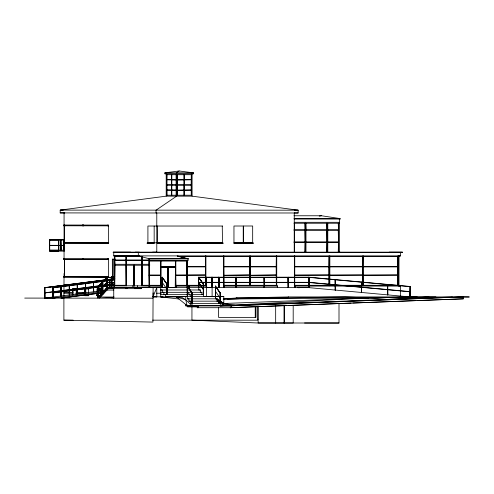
<?xml version="1.0" encoding="UTF-8"?>
<svg xmlns="http://www.w3.org/2000/svg" width="494" height="494" viewBox="0 0 494 494"><rect width="100%" height="100%" fill="white"/><g stroke="black" fill="none" stroke-linecap="round" stroke-linejoin="round"><path stroke-width="0.74" d="M114.725 279.9L52.988 287.841L53.241 298.104L44.676 298.104L44.676 287.656L114.627 278.635M44.781 298.104L44.781 287.841M44.831 298.104L44.831 287.656L114.781 278.635M44.935 298.104L44.676 287.841L114.781 278.82M58.656 239.763L58.65 251.143L49.474 251.137L49.474 239.757L64.665 239.757M49.579 250.205L49.635 239.757M49.733 250.205L49.733 239.942M52.982 298.104L52.988 287.656L114.725 279.715M56.94 297.61L53.136 298.104L53.086 287.841M53.136 298.104L52.988 287.656M58.551 250.211L58.551 239.763M58.706 250.211L58.706 239.954M156.783 252.52L156.796 212.982L60.188 212.908L60.188 210.111L166.2 196.155L192.092 196.161L298.148 210.185L298.141 212.982L156.042 212.982L156.042 210.185L176.63 196.161L176.636 173.777L164.91 173.771L164.91 172.838L179.149 170.98L193.395 172.844L193.395 173.777L176.383 173.777L176.383 172.844L179.149 170.98M60.947 296.005L60.947 285.742L61.207 296.005M60.886 250.205L60.935 239.942M61.052 296.005L61.052 285.742M61.102 296.005L61.102 285.742M114.373 277.356L63.806 277.066L64.967 276.689M63.812 258.603L108.39 258.64L108.39 259.381L63.812 259.35L63.812 258.603L64.584 258.603M63.819 225.777L63.819 225.029L64.591 225.029L64.591 225.777L63.819 225.777L108.396 225.844L108.396 225.097L63.819 225.029M153.097 292.868L152.936 322.088L63.893 320.155L63.899 297.592M63.899 296.085L64.059 273.522M63.911 250.211L63.911 239.954M63.961 250.211L64.066 239.763M64.072 212.908L64.059 259.535L64.584 259.535L64.578 277.066L63.806 277.066M64.368 276.696L64.374 259.535M64.381 243.122L64.381 225.962M69.253 295.27L69.253 285.742L69.512 295.27M72.507 294.399L72.661 288.799L76.311 288.799L76.311 294.066M72.661 294.986L72.661 288.799L76.311 288.799L76.311 294.263M76.156 294.405L76.311 292.806L85.301 292.819L85.301 288.805M77.218 293.905L77.218 283.649L77.478 293.905M77.323 293.905L77.373 283.649M82.844 259.362L82.844 258.621M82.856 225.807L82.856 225.06M83.356 259.362L83.356 258.621M83.369 225.807L83.369 225.06M88.568 294.078L88.568 295.727L84.758 295.727L84.758 294.412M76.156 293.09L84.764 293.096L84.919 288.805L88.951 288.805M85.524 293.17L85.524 283.649L85.783 293.17M85.629 293.17L85.629 283.649M85.678 293.17L85.684 283.649M88.414 294.412L88.568 295.727M93.49 291.806L93.49 281.549L93.749 291.806M93.594 291.806L93.644 281.549M99.362 295.739L97.015 295.733L97.015 293.103M97.17 293.553L97.015 295.733M97.929 298.141L97.929 286.594L106.97 277.165L107.075 287.607M98.034 297.036L97.929 286.594M98.189 297.036L98.034 286.668M102.023 294.239L100.51 294.239L100.51 297.036L99.22 298.141L99.22 295.64L101.801 295.64L101.801 292.843L103.314 292.843M100.665 294.424L100.665 293.109L101.208 292.831M100.819 295.011L100.819 292.831L100.819 294.714M101.795 291.071L101.795 281.549L102.054 291.071M101.9 291.071L101.9 281.549M101.949 291.071L101.955 281.549M105.895 290.046L104.388 290.046L104.382 292.843L101.801 292.843M107.186 288.65L105.679 288.65L105.679 291.448L103.092 291.448L104.605 291.448M99.436 297.036L97.929 297.036L100.51 297.036L106.97 290.052L106.97 277.165M107.229 287.607L106.97 277.35L114.528 277.356M64.059 276.696L108.384 276.72L107.612 277.103L108.384 277.103L108.39 259.603L64.584 259.566L64.973 259.566M108.396 242.782L107.618 243.159L108.396 243.159L108.396 225.999M109.761 287.508L109.761 279.45L110.02 287.508M109.866 287.508L109.915 279.45M114.719 276.733L111.632 276.733L112.404 276.362M111.737 287.613L111.743 277.356L111.996 287.613M111.842 287.613L111.897 277.356M114.719 276.362L112.323 276.362L113.175 276.362L113.182 259.202L112.329 259.202L112.404 276.733L111.632 276.733M113.237 252.613L113.237 252.144L402.406 252.162L402.406 252.625L113.237 252.613L113.756 252.613L113.756 255.873L114.275 255.873L114.275 256.343L141.908 256.343L141.908 260.072L141.747 256.343M113.743 298.154L113.75 285.933L114.268 285.748L161.766 285.958L161.766 287.638M113.75 285.933L114.268 285.285L126.489 285.285M114.373 285.285L114.275 264.296L149.768 264.296M114.275 264.296L114.275 260.072L149.768 260.072M114.38 256.343L114.275 260.072M114.373 282.482L106.97 282.29L97.929 291.719L106.97 282.29M114.509 256.343L114.509 255.873L138.314 255.892L149.268 258.763L188.208 258.763L149.318 258.955M114.732 285.285L114.892 265.235L114.627 285.285M126.032 288.65L126.032 287.607M126.186 288.65L126.186 287.607M126.384 287.613L126.384 287.242M126.328 285.285L126.495 265.235L126.489 285.748L114.503 285.748M126.489 287.613L126.489 287.242M132.886 285.76L132.886 287.625L114.503 287.613L114.503 285.285L114.268 285.748M133.88 286.069L133.886 265.235M133.936 287.613L133.936 287.242M134.041 285.723L134.041 265.235M134.189 286.069L134.195 265.235M134.245 287.613L134.245 287.242M134.349 285.723L134.356 265.235L133.781 265.235M134.492 288.65L134.492 287.607M137.523 287.625L137.523 285.76M138.314 255.892L138.314 252.625L139.357 252.625L139.357 252.162L135.263 252.156M141.117 287.613L141.117 288.657L134.337 288.65L134.337 287.607L148.997 287.638L149.003 258.695M141.272 287.613L141.272 288.657L108.316 288.65L106.97 290.052L104.388 290.046M141.741 285.285L141.902 265.235L141.902 285.748L161.766 285.958M141.797 287.613L141.797 287.242M141.902 287.613L141.902 287.242M142.136 256.343L142.291 260.072L142.291 256.343M154.171 226.036L154.165 243.184L147.138 243.178L147.91 242.813L222.504 242.82L223.029 243.196L157.561 243.196L157.302 226.036M149.126 275.325L149.132 261.054L160.599 261.054L160.439 275.325L149.126 275.325L149.386 285.304M177.809 256.275L188.152 258.955L188.078 260.653L149.268 260.653L149.318 258.763M149.386 287.638L149.268 260.653M149.781 285.958L149.781 287.638L160.729 287.644M153.103 287.477L153.097 296.906L156.722 296.913M154.165 242.82L153.393 243.184L154.165 243.184M157.302 242.82L158.08 243.011L157.561 243.196M160.593 285.773L160.599 260.579M160.723 285.958L160.778 267.118L175.444 267.118L175.228 287.638L176.222 287.638L176.222 285.958L175.438 285.773L205.912 285.76L206.69 285.952L206.69 287.632M160.729 266.655L160.729 261.054L175.444 261.054L175.444 266.655L160.988 266.655M160.982 285.773L160.988 260.579M162.174 277.202L162.174 287.644L162.174 277.387L167.126 284.383L162.174 277.202L167.126 284.204L166.867 294.646L167.126 284.204M162.279 287.644L162.328 277.202M162.328 287.644L162.328 277.387M187.331 286.236L187.325 298.827L188.887 298.827L188.887 301.161L190.456 301.161L190.456 303.495L192.172 303.495L192.172 293.053L187.374 286.051L192.172 293.238L187.226 286.236L187.479 296.499L165.422 296.48L165.422 294.646L160.729 294.64M166.2 196.155L166.206 173.771M176.42 195.229L166.719 195.223L166.725 174.703L167.034 174.703L166.879 185.052L176.42 185.065M176.42 190.239L167.034 190.042M166.879 179.693L176.42 179.884L167.034 179.693M167.021 294.646L166.972 284.204M175.438 287.638L175.444 260.579M175.827 285.304L175.568 275.325L205.263 275.041M175.568 275.325L175.574 261.054L186.781 261.054M175.827 285.773L175.833 260.579M176.111 195.229L176.111 174.709L176.42 174.709L176.42 183.422M177.192 195.229L177.198 185.065L184.003 185.065L184.157 195.229L184.157 174.709L184.108 184.88L177.198 184.88L177.198 174.709L191.326 174.709L191.32 195.229L177.402 195.229L177.198 174.709M191.326 174.709L191.215 185.065L184.311 185.065L184.305 195.229L184.311 174.709L184.416 184.88M187.22 305.823L185.756 305.823L185.756 304.304M197.26 306.768L187.38 306.755L185.763 299.759L185.763 296.493M187.035 285.773L187.041 260.579M187.22 296.499L187.226 286.051M187.17 260.511L187.164 285.773L189.363 285.958L189.363 287.638M187.374 296.499L187.374 286.051M187.424 285.773L187.43 260.579M184.41 190.239L191.11 190.054M184.416 179.89L191.116 179.699M191.944 306.613L191.944 320.155L258.146 322.996L293.189 323.02L293.195 305.36M191.913 303.495L192.172 293.053M192.092 196.161L192.098 173.777M192.067 303.495L192.067 293.084L192.018 305.823L185.763 299.759L181.039 296.956L160.729 296.943L160.723 287.452M195.173 306.762L195.173 305.829M197.26 307.7L197.26 305.743L231.229 305.743L231.229 307.7L197.26 307.7L198.304 307.7L198.304 305.743L197.26 305.743M198.613 287.644L198.514 277.202L198.767 287.644M198.668 287.644L198.668 277.202L203.466 284.204L203.46 296.48L223.801 296.493L223.801 303.489L223.115 304.279L219.941 305.823L230.192 305.835L463.298 296.882L463.298 298.839L230.185 307.7L286.471 305.551M198.668 277.387L203.466 284.383L198.514 277.387L198.767 289.978L200.336 289.978L200.336 292.312L201.898 292.312L201.898 294.646L203.46 294.646L163.86 294.646L163.86 292.312L160.729 292.312M203.201 294.646L203.466 284.204M203.355 294.646L203.312 284.204L198.514 277.202L206.504 277.202L206.498 296.573M186.837 266.896L205.374 266.896L205.529 256.355L177.883 256.355M205.523 285.76L205.529 255.892M205.912 285.76L205.918 255.892M206.35 287.644L206.35 277.387M206.399 287.644L206.399 277.202L212.105 277.196L212.099 296.684M206.399 277.387L218.675 277.381L218.675 287.638L218.675 277.196L211.846 277.196L212.105 287.638L206.245 287.644L206.504 277.387L198.514 277.387M211.951 287.638L212 277.196M215.359 296.499L215.514 286.051L220.312 293.053L220.305 305.823L452.374 296.968M215.458 296.499L215.514 286.051M215.359 286.051L220.312 293.238L215.359 286.236L215.612 298.827L217.181 298.827L217.181 301.161L218.743 301.161L218.743 303.495L220.305 303.495L190.456 303.495M218.521 287.638L218.675 277.196M235.996 277.196L218.805 277.196L219.064 287.638L218.805 277.381L235.996 277.381L235.996 287.638L235.996 277.196L235.842 287.638M218.91 287.638L218.805 277.196M218.959 287.638L218.959 277.381M220.046 303.495L220.312 293.053M220.151 303.495L220.157 293.053M220.201 303.495L220.207 293.084M222.251 226.036L222.504 243.196L223.029 243.196M223.547 255.892L223.535 287.625L224.319 287.632L224.319 285.952L223.535 285.76L276.733 285.76L277.511 285.952L277.511 287.632M223.924 285.297L223.671 266.896L249.594 266.896L249.754 256.355L223.671 256.355L223.671 266.896M223.924 287.625L223.93 255.892M463.298 296.882L230.192 305.835L185.756 305.823M233.958 243.196L233.958 226.011L243.239 226.011L243.233 243.196L243.919 243.184L243.4 242.813L252.675 242.813L253.2 243.184L233.958 243.196L234.477 243.196L233.958 242.832L243.233 242.832L243.758 243.196M288.113 277.196L236.2 277.196L236.2 287.638L236.2 277.381L287.854 277.381L288.113 287.638L287.959 277.381M236.305 287.638L236.2 277.196M236.354 287.638L236.354 277.381M243.4 243.184L243.406 225.999L252.681 225.999L252.675 243.184L253.2 243.184M249.594 275.041L223.665 275.319L249.489 275.041M249.748 285.76L249.754 255.892M250.52 285.297L250.267 266.896L276.189 266.896L276.35 256.355L250.267 256.355L250.267 266.896M250.52 285.76L250.526 255.892M257.782 319.266L257.788 306.206M258.152 306.144L258.146 322.996L339.001 323.02L339.001 303.81M264.136 287.638L264.191 277.381M276.189 275.041L250.26 275.319L276.084 275.041M276.344 285.76L276.35 255.892M276.733 285.76L276.739 255.892M299.259 287.767L297.728 287.632L308.744 287.638L308.75 277.196L288.391 277.196L288.385 287.638L288.391 277.381L308.75 277.381L308.491 287.638M288.545 277.381L288.539 287.638L288.391 277.196M294.251 252.15L294.257 212.982M294.362 255.892L294.356 287.625L295.14 287.632L295.14 285.952L294.356 285.76L398.639 285.76L400.578 285.952L400.578 296.19M294.344 252.15L294.35 223.239M294.745 285.76L294.751 255.892M304.847 230.21L305.107 242.356L293.986 242.356M305.107 242.356L304.841 252.15L305.206 252.15L305.218 223.239L304.847 223.239L305.107 230.21L293.986 230.204M326.651 230.223L326.911 242.356L305.619 242.356L305.619 252.15L305.984 252.15L305.99 223.239L305.625 223.239L305.885 230.21M305.619 242.356L305.619 230.21L326.911 230.223L326.651 223.239L327.016 223.239L327.009 252.15L326.645 252.15L326.911 242.356M308.589 287.638L308.75 277.196M308.948 277.196L308.941 287.638L410.131 296.931L410.137 286.489L308.948 277.196L309.046 287.638M309.096 287.638L309.102 277.381M409.878 296.931L410.137 286.674L309.207 277.381L309.201 287.638L106.97 287.607L113.75 287.613M327.683 242.356L327.683 241.887M327.683 230.223L327.683 229.79M327.781 252.15L327.794 223.239M294.486 275.319L328.813 275.041M294.486 266.896L328.918 266.896L329.078 256.355L294.751 256.355M329.072 285.76L329.078 255.892M329.844 285.76L329.85 255.892M335.154 290.052L335.154 279.795L335.414 290.052M335.259 290.052L335.309 279.795M338.248 230.229L338.507 242.356L327.423 242.356M338.507 242.356L338.242 252.15L338.606 252.15L338.612 223.239L338.248 223.239L338.507 230.229L327.423 230.223M339.39 223.239L339.384 252.15L340.057 252.15M293.986 223.239L339.545 223.239L339.285 219.04L340.07 219.04L340.07 218.576L321.501 215.761L294.016 215.761M361.361 292.467L361.367 282.21L361.62 292.467M361.466 292.467L361.472 282.21M361.515 292.467L361.522 282.21M329.584 275.319L362.51 275.041M329.591 266.896L362.615 266.896L362.775 256.355L329.85 256.355M362.763 285.76L362.775 255.892M363.541 285.76L363.547 255.892M387.574 294.881L387.574 284.618L387.833 294.881M363.281 275.319L397.608 275.041M363.281 266.896L397.713 266.896L397.874 256.355L363.547 256.355M397.868 285.76L397.874 255.892M398.646 255.892L398.639 285.76L398.121 285.76L398.121 285.297L363.541 285.297M398.985 255.886L398.973 285.76L399.757 285.946M137.536 255.892L400.591 255.892L400.591 252.625M409.977 296.931L410.137 286.489M462.254 296.882L469.3 296.974L400.955 296.925M107.124 277.165L97.929 286.779L107.124 277.35M106.97 282.475L97.929 291.905L106.97 282.475L114.528 282.482M417.177 296.931L288.632 296.931L286.866 297.888L236.07 298.018L223.337 298.907M88.951 295.332L84.53 295.517L88.568 295.332L88.179 295.616M100.819 295.622L96.787 295.529L100.819 295.344M64.973 242.752L63.812 242.937L107.618 242.968M319.217 216.125L321.501 215.761M114.781 283.766L44.831 292.788M114.781 283.951L44.831 292.973M114.725 284.84L53.136 292.788M114.725 285.026L53.136 292.973M44.676 298.104L106.259 290.157M52.704 298.11L104.617 291.411M103.765 292.596L60.96 298.117L103.153 292.695M435.918 296.95L428.872 296.95L387.426 299.444L368.969 297.882L345.189 296.931L223.838 298.919M410.131 296.931L368.969 297.882L219.941 305.823M227.117 299.123L239.133 298.666L236.07 298.018L288.632 296.931M428.872 296.95L368.969 297.882L223.801 303.489L216.817 300.994M288.014 305.49L351.234 303.075M352.778 303.02L415.997 300.605M417.541 300.543L463.298 298.839M223.183 299.037L368.969 297.882M166.392 172.838L164.91 172.838L193.395 172.844L191.098 172.844M164.91 173.771L166.392 173.771M171.832 179.699L171.467 179.699L171.832 179.884M191.221 179.699L184.416 179.699M184.311 184.88L191.215 184.88M166.879 185.052L167.028 195.223L166.719 195.223M171.832 190.048L171.467 190.048L171.832 190.233M191.215 190.054L184.41 190.054M63.269 210.111L60.188 210.111L298.148 210.185L294.294 210.178M60.188 212.908L64.807 212.908M293.979 218.576L340.07 218.576M294.239 219.04L340.07 219.04M294.239 222.306L339.545 222.306M108.396 225.097L107.624 225.097L107.624 225.844L108.396 225.844M64.98 225.962L64.591 225.962L64.591 243.122L63.812 243.122L108.396 243.159M222.51 226.036L147.916 226.03L147.91 243.178L147.138 243.178M293.986 229.79L305.107 229.79M305.619 229.79L326.911 229.79M327.423 229.79L338.507 229.79M293.986 241.887L305.107 241.887M305.619 241.887L326.911 241.887M327.423 241.887L338.507 241.887M158.08 243.011L223.029 243.011M234.477 243.011L243.758 243.011M243.919 242.999L253.2 242.999M49.474 251.137L64.553 251.137M113.756 255.873L139.499 255.873M398.386 255.886L399.763 255.886M205.918 256.355L223.547 256.355M276.739 256.355L294.362 256.355M108.39 258.64L107.618 258.64L107.618 259.381L108.39 259.381M63.812 259.35L64.584 259.35M114.275 260.258L149.768 260.258M187.17 260.986L186.781 260.986L187.035 285.304M114.275 265.235L149.762 265.235M186.837 266.612L205.374 266.612M223.671 266.612L249.594 266.612M250.267 266.612L276.189 266.612M294.486 266.612L328.918 266.612M329.591 266.612L362.615 266.612M363.281 266.612L397.713 266.612M175.234 267.31L168.158 267.31M149.126 275.047L160.439 275.047M175.568 275.047L205.368 275.041M294.486 275.041L328.918 275.041M329.584 275.041L362.615 275.041M363.281 275.041L397.713 275.041M103.005 281.648L103.092 294.245L100.51 294.239M218.57 282.506L198.514 282.519L203.46 289.515L198.514 282.333L218.57 282.321M162.328 282.519L166.972 289.33M141.902 285.285L160.593 285.304L160.439 275.325M175.568 285.304L205.523 285.297L205.374 266.896M223.665 285.297L249.748 285.297L249.594 266.896M250.26 285.297L276.344 285.297L276.189 266.896M176.222 285.958L206.69 285.952M224.319 285.952L277.511 285.952M295.14 285.952L400.578 285.952L398.467 285.946M161.427 287.452L167.793 287.452M175.228 287.452L168.158 287.452M100.819 288.817L97.17 288.817L97.17 291.491L97.17 288.817L100.819 288.817L100.819 291.491M203.312 289.33L198.668 282.333M106.97 290.052L113.768 290.052M200.336 289.978L160.729 289.978L162.298 289.978L162.298 292.312L201.898 292.312M187.374 291.367L192.018 298.178M215.514 291.367L220.157 298.178M73.05 292.806L64.053 292.8M96.787 295.529L100.436 295.622M165.422 296.48L223.801 296.493M152.609 296.838L162.637 296.838M152.942 296.906L156.777 287.619L156.802 296.913M163.014 296.943L160.729 296.943L178.933 298.994M114.108 297.036L100.51 297.036L113.515 297.87M197.26 305.835L187.38 305.823L176.401 296.956L181.039 296.956M187.325 298.827L217.181 298.827M188.887 301.161L218.743 301.161M187.38 306.755L197.372 306.755M63.893 320.155L73.149 320.155M152.603 320.155L257.627 320.198L257.627 319.266L258.146 319.266M191.863 173.777L193.395 173.777M166.725 174.703L176.42 174.709M184.003 179.699L177.198 179.89L184.003 179.89M166.879 184.867L176.42 184.873M191.215 185.065L191.32 195.229M166.879 190.042L176.42 190.054M183.996 190.054L177.198 190.239L183.996 190.239M294.294 212.976L298.141 212.982M339.026 223.239L339.545 223.239M49.474 239.757L58.811 239.763L58.805 250.211L49.474 250.205L64.066 250.211L64.066 239.954L49.474 239.942L58.811 239.954M64.591 242.752L108.779 242.782M147.138 242.992L153.393 242.999M58.811 245.364L49.474 245.351L63.961 245.357M58.811 245.549L49.474 245.543L63.961 245.549M389.204 252.15L402.406 252.162M113.237 252.144L130.626 252.156M152.59 252.144L156.814 252.15M400.121 252.625L402.406 252.625M398.417 255.892L400.591 255.892M112.329 259.202L114.725 259.202M397.713 266.896L397.868 285.297M328.918 266.896L329.072 285.297L294.745 285.297M362.615 266.896L362.763 285.297L329.844 285.297M160.778 267.31L167.799 267.31M111.632 276.547L114.713 276.547M63.806 276.881L107.612 276.912M235.891 282.321L218.91 282.321M236.305 282.321L288.008 282.321M288.49 282.321L308.645 282.321M309.046 282.321L410.032 291.621M218.91 282.506L235.891 282.506M236.305 282.506L288.008 282.506M288.49 282.506L308.645 282.506M309.046 282.506L410.032 291.806M187.837 285.958L189.363 285.958M152.331 287.613L157.296 287.619M105.679 288.65L113.75 288.657M125.853 288.65L127.199 288.65M63.899 293.078L72.507 293.084M100.665 293.109L102.209 293.109M24.7 298.086L152.942 298.191M230.192 305.743L231.229 305.743M304.532 322.996L339.001 323.02M156.505 293.214L161.13 293.238M177.204 255.892L188.152 258.763M176.401 296.956L185.763 299.759M217.391 301.389L223.115 304.279L234.99 305.267L223.801 303.489L216.002 298.839M215.353 298.246L223.801 303.489L215.267 297.777M284.402 305.693L284.402 323.014M284.013 305.693L284.013 323.014M275.671 305.693L275.671 323.014M255.948 306.823L255.948 317.401L218.601 317.401L218.601 307.583M255.237 306.823L255.237 317.401M97.559 288.817L97.559 291.491M97.559 293.455L97.559 295.344M97.17 293.455L97.17 295.622M88.568 292.819L88.568 288.805L84.919 288.805L84.919 292.819M73.05 289.465L73.05 294.696M60.781 239.942L61.04 250.205L60.781 239.942M69.358 285.742L69.358 295.27L69.413 285.742M82.584 258.621L82.584 259.362L83.616 259.362L83.616 258.621L82.584 258.621M82.591 225.06L82.591 225.807L83.628 225.807L83.628 225.06L82.591 225.06M114.738 260.258L114.898 264.302L114.738 260.258M114.744 256.343L114.898 260.072L114.744 256.343M125.951 265.235L126.1 285.285L125.951 265.235M125.951 260.258L126.106 264.302L125.951 260.258M125.951 256.343L126.106 260.072L125.951 256.343M126.334 260.258L126.495 264.302L126.334 260.258M126.341 256.343L126.495 260.072L126.341 256.343M141.747 260.258L141.908 264.302L141.747 260.258M142.136 265.235L142.284 285.285L142.136 265.235M142.136 260.258L142.291 264.302L142.136 260.258M167.855 267.118L167.898 287.638L167.904 267.118M168.158 267.118L168.207 287.638L168.213 267.118M171.393 174.709L171.387 195.223L171.826 195.223L171.832 185.059L171.467 185.059L171.832 184.873L171.832 174.709L171.393 174.709M171.603 174.709L171.597 195.223L171.622 174.709M264.037 277.381L264.29 287.638L264.037 277.381M387.679 284.618L387.679 294.881L387.728 284.618"/></g></svg>
